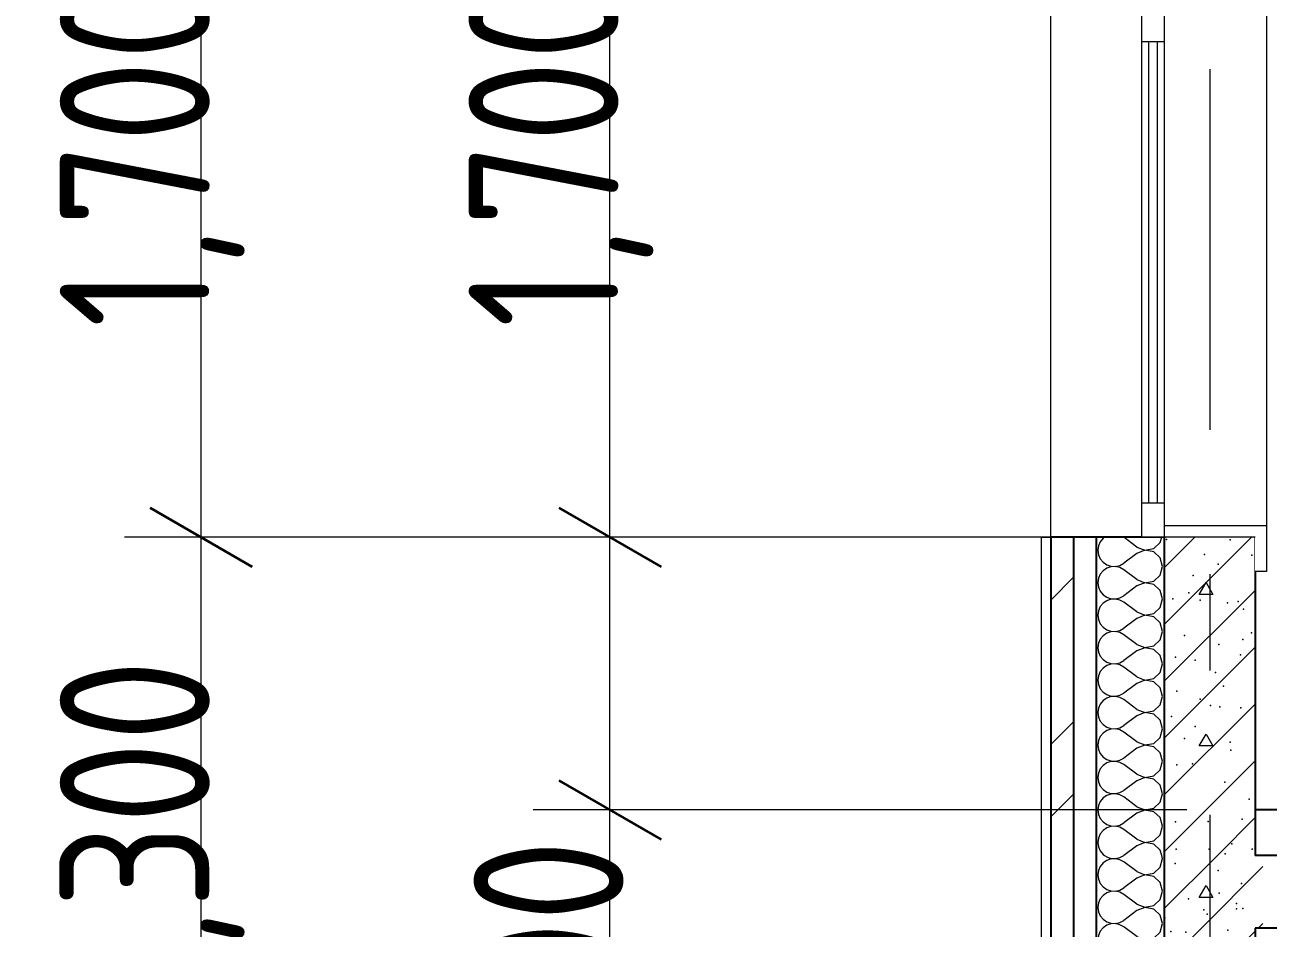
# Model space of a CAD drawing. Header units: millimetres. Extents: x 18162 to 7085488, y 72188 to 247925.
# Drawn here: x 4241504 to 4244242, y 122493 to 124480 of the extents above; entities that cross this region are included whole.
import ezdxf
from ezdxf.enums import TextEntityAlignment as Align

# ---------------------------------------------------------------- set-up
doc = ezdxf.new("R2010")
doc.units = ezdxf.units.MM
doc.header["$MEASUREMENT"] = 0
doc.linetypes.add('Double Dashed', pattern=[1093.611073, 529.166651, -211.666656, 141.111112, -211.666656])
doc.linetypes.add('Wipeout_Contour', pattern=[1000, 0, -1000])
for name, color, linetype in [('Archicad Windows', 7, 'Continuous'), ('Structural - Bearing', 7, 'Continuous'), ('Structural - Grid', 7, 'Continuous')]:
    doc.layers.add(name, color=color, linetype=linetype)
doc.styles.add('GENERATED_STYLE_3', font='', dxfattribs={"width": 0.8})
doc.styles.get('GENERATED_STYLE_3').set_extended_font_data('ISOCPEUR MON')
doc.dimstyles.new('GENERATED_STYLE__12', dxfattribs={"dimtxt": 330.000007, "dimasz": 171, "dimexe": 0.18, "dimexo": 150, "dimgap": 0, "dimtad": 1, "dimdec": 0, "dimzin": 0, "dimdsep": 46, "dimtxsty": 'GENERATED_STYLE_3', "dimblk": 'ARROWHEAD_2', "dimblk1": 'ARROWHEAD_2', "dimblk2": 'ARROWHEAD_2', "dimcen": 0.09, "dimclrd": 13, "dimclre": 13, "dimclrt": 13, "dimadec": 0, "dimazin": 0, "dimtfac": 1, "dimtdec": 4, "dimtmove": 0, "dimatfit": 3, "dimfxl": 1, "dimtolj": 1, "dimtzin": 0, "dimarcsym": 0})
pattern_1 = [(45, (4294986.58, 104752.7), (-238.6485, 238.6485), []), (45, (4294907.03, 104832.26), (-238.6485, 238.6485), [])]

# ---------------------------------------------------------------- blocks, each defined once
blk = doc.blocks.new('*X1301', base_point=(4294986.6, 104752.7))
at = {"layer": 'Structural - Bearing', "color": 7, "linetype": 'Continuous', "lineweight": 9}
for p, q in [((4243878.3, 122636.2), (4243872, 122628.6)), ((4243886.4, 122641.8), (4243878.3, 122636.2)), ((4243881.5, 122652.7), (4243886.4, 122649.3)), ((4243886.4, 122649.3), (4243895.7, 122646.2)), ((4243895.7, 122644.9), (4243886.4, 122641.8)), ((4243895.7, 122646.2), (4243905.6, 122645.7)), ((4243905.6, 122645.4), (4243895.7, 122644.9)), ((4243905.6, 122645.7), (4243915.2, 122647.9)), ((4243915.2, 122643.2), (4243905.6, 122645.4)), ((4243915.2, 122647.9), (4243923.8, 122652.7)), ((4243923.8, 122638.4), (4243915.2, 122643.2)), ((4243952.4, 122617), (4243923.8, 122638.4)), ((4244004.2, 122626.8), (4244009.5, 122645.6)), ((4244009.5, 122645.6), (4244007.5, 122652.7)), ((4243868, 122619.6), (4243866.7, 122609.8)), ((4243866.7, 122609.8), (4243868, 122600.1)), ((4243872, 122628.6), (4243868, 122619.6)), ((4243952.4, 122602.7), (4243923.8, 122581.3)), ((4243952.4, 122617), (4243970.6, 122610)), ((4243970.6, 122609.7), (4243952.4, 122602.7)), ((4243970.6, 122610), (4243989.8, 122613.6)), ((4243989.8, 122606.1), (4243970.6, 122609.7)), ((4243989.8, 122613.6), (4244004.2, 122626.8)), ((4244004.2, 122592.9), (4243989.8, 122606.1)), ((4243868, 122600.1), (4243872, 122591.1)), ((4243872, 122591.1), (4243878.3, 122583.5)), ((4243878.3, 122583.5), (4243886.4, 122577.9)), ((4243886.4, 122577.9), (4243895.7, 122574.8)), ((4243895.7, 122574.8), (4243905.6, 122574.3)), ((4243905.6, 122574.3), (4243915.2, 122576.5)), ((4243915.2, 122576.5), (4243923.8, 122581.3)), ((4244009.5, 122574.1), (4244004.2, 122592.9)), ((4243868, 122548.2), (4243866.7, 122538.4)), ((4243872, 122557.2), (4243868, 122548.2)), ((4243878.3, 122564.8), (4243872, 122557.2)), ((4243886.4, 122570.4), (4243878.3, 122564.8)), ((4243895.7, 122573.5), (4243886.4, 122570.4)), ((4243905.6, 122574), (4243895.7, 122573.5)), ((4243915.2, 122571.8), (4243905.6, 122574)), ((4243923.8, 122567), (4243915.2, 122571.8)), ((4243952.4, 122545.6), (4243923.8, 122567)), ((4243989.8, 122542.2), (4244004.2, 122555.4)), ((4244004.2, 122555.4), (4244009.5, 122574.1)), ((4243866.7, 122538.4), (4243868, 122528.7)), ((4243868, 122528.7), (4243872, 122519.6)), ((4243952.4, 122531.3), (4243923.8, 122509.8)), ((4243952.4, 122545.6), (4243970.6, 122538.6)), ((4243970.6, 122538.3), (4243952.4, 122531.3)), ((4243970.6, 122538.6), (4243989.8, 122542.2)), ((4243989.8, 122534.6), (4243970.6, 122538.3)), ((4244004.2, 122521.5), (4243989.8, 122534.6)), ((4244009.5, 122502.7), (4244004.2, 122521.5)), ((4243872, 122519.6), (4243878.3, 122512.1)), ((4243878.3, 122493.4), (4243872, 122485.8)), ((4243878.3, 122512.1), (4243886.4, 122506.5)), ((4243886.4, 122498.9), (4243878.3, 122493.4)), ((4243886.4, 122506.5), (4243895.7, 122503.3)), ((4243895.7, 122502.1), (4243886.4, 122498.9)), ((4243895.7, 122503.3), (4243905.6, 122502.8)), ((4243905.6, 122502.6), (4243895.7, 122502.1)), ((4243905.6, 122502.8), (4243915.2, 122505.1)), ((4243915.2, 122500.3), (4243905.6, 122502.6)), ((4243915.2, 122505.1), (4243923.8, 122509.8)), ((4243923.8, 122495.6), (4243915.2, 122500.3)), ((4243952.4, 122474.1), (4243923.8, 122495.6)), ((4244004.2, 122483.9), (4244009.5, 122502.7)), ((4243868, 122476.8), (4243866.7, 122467)), ((4243866.7, 122467), (4243868, 122457.2)), ((4243872, 122485.8), (4243868, 122476.8)), ((4243952.4, 122474.1), (4243970.6, 122467.1)), ((4243970.6, 122466.8), (4243952.4, 122459.8)), ((4243970.6, 122467.1), (4243989.8, 122470.8)), ((4243989.8, 122463.2), (4243970.6, 122466.8)), ((4243989.8, 122470.8), (4244004.2, 122483.9)), ((4243868, 122457.2), (4243872, 122448.2)), ((4243872, 122448.2), (4243878.3, 122440.6)), ((4243878.3, 122440.6), (4243886.4, 122435)), ((4243915.2, 122433.7), (4243923.8, 122438.4)), ((4243952.4, 122459.8), (4243923.8, 122438.4)), ((4244004.2, 122450.1), (4243989.8, 122463.2)), ((4244009.5, 122431.3), (4244004.2, 122450.1)), ((4243872, 122414.3), (4243868, 122405.3)), ((4243878.3, 122421.9), (4243872, 122414.3)), ((4243886.4, 122427.5), (4243878.3, 122421.9)), ((4243886.4, 122435), (4243895.7, 122431.9)), ((4243895.7, 122430.7), (4243886.4, 122427.5)), ((4243895.7, 122431.9), (4243905.6, 122431.4)), ((4243905.6, 122431.1), (4243895.7, 122430.7)), ((4243905.6, 122431.4), (4243915.2, 122433.7)), ((4243915.2, 122428.9), (4243905.6, 122431.1)), ((4243923.8, 122424.1), (4243915.2, 122428.9)), ((4243952.4, 122402.7), (4243923.8, 122424.1)), ((4243989.8, 122399.3), (4244004.2, 122412.5)), ((4244004.2, 122412.5), (4244009.5, 122431.3)), ((4243868, 122405.3), (4243866.7, 122395.6)), ((4243866.7, 122395.6), (4243868, 122385.8)), ((4243868, 122385.8), (4243872, 122376.8)), ((4243952.4, 122388.4), (4243923.8, 122367)), ((4243952.4, 122402.7), (4243970.6, 122395.7)), ((4243970.6, 122395.4), (4243952.4, 122388.4)), ((4243970.6, 122395.7), (4243989.8, 122399.3)), ((4243989.8, 122391.8), (4243970.6, 122395.4)), ((4244004.2, 122378.6), (4243989.8, 122391.8)), ((4243872, 122376.8), (4243878.3, 122369.2)), ((4243878.3, 122369.2), (4243886.4, 122363.6)), ((4243886.4, 122356.1), (4243878.3, 122350.5)), ((4243886.4, 122363.6), (4243895.7, 122360.5)), ((4243895.7, 122359.2), (4243886.4, 122356.1)), ((4243895.7, 122360.5), (4243905.6, 122360)), ((4243905.6, 122359.7), (4243895.7, 122359.2)), ((4243905.6, 122360), (4243915.2, 122362.2)), ((4243915.2, 122357.5), (4243905.6, 122359.7)), ((4243915.2, 122362.2), (4243923.8, 122367)), ((4243923.8, 122352.7), (4243915.2, 122357.5)), ((4244009.5, 122359.8), (4244004.2, 122378.6)), ((4244004.2, 122341.1), (4244009.5, 122359.8)), ((4243868, 122333.9), (4243866.7, 122324.1)), ((4243872, 122342.9), (4243868, 122333.9)), ((4243878.3, 122350.5), (4243872, 122342.9)), ((4243952.4, 122331.3), (4243923.8, 122352.7)), ((4243952.4, 122331.3), (4243970.6, 122324.3)), ((4243989.8, 122327.9), (4244004.2, 122341.1)), ((4243866.7, 122324.1), (4243868, 122314.4)), ((4243868, 122314.4), (4243872, 122305.4)), ((4243872, 122305.4), (4243878.3, 122297.8)), ((4243952.4, 122317), (4243923.8, 122295.6)), ((4243970.6, 122324), (4243952.4, 122317)), ((4243970.6, 122324.3), (4243989.8, 122327.9)), ((4243989.8, 122320.4), (4243970.6, 122324)), ((4244004.2, 122307.2), (4243989.8, 122320.4)), ((4244009.5, 122288.4), (4244004.2, 122307.2)), ((4243878.3, 122279.1), (4243872, 122271.5)), ((4243878.3, 122297.8), (4243886.4, 122292.2)), ((4243886.4, 122284.6), (4243878.3, 122279.1)), ((4243886.4, 122292.2), (4243895.7, 122289)), ((4243895.7, 122287.8), (4243886.4, 122284.6)), ((4243895.7, 122289), (4243905.6, 122288.6)), ((4243905.6, 122288.3), (4243895.7, 122287.8)), ((4243905.6, 122288.6), (4243915.2, 122290.8)), ((4243915.2, 122286), (4243905.6, 122288.3)), ((4243915.2, 122290.8), (4243923.8, 122295.6)), ((4243923.8, 122281.3), (4243915.2, 122286)), ((4243952.4, 122259.8), (4243923.8, 122281.3)), ((4244004.2, 122269.6), (4244009.5, 122288.4)), ((4243868, 122262.5), (4243866.7, 122252.7)), ((4243866.7, 122252.7), (4243868, 122242.9)), ((4243872, 122271.5), (4243868, 122262.5)), ((4243952.4, 122259.8), (4243970.6, 122252.8)), ((4243970.6, 122252.6), (4243952.4, 122245.6)), ((4243970.6, 122252.8), (4243989.8, 122256.5)), ((4243989.8, 122248.9), (4243970.6, 122252.6)), ((4243989.8, 122256.5), (4244004.2, 122269.6)), ((4244004.2, 122235.8), (4243989.8, 122248.9)), ((4243868, 122242.9), (4243872, 122233.9)), ((4243872, 122233.9), (4243878.3, 122226.3)), ((4243878.3, 122226.3), (4243886.4, 122220.8)), ((4243886.4, 122220.8), (4243895.7, 122217.6)), ((4243905.6, 122217.1), (4243915.2, 122219.4)), ((4243915.2, 122219.4), (4243923.8, 122224.1)), ((4243952.4, 122245.6), (4243923.8, 122224.1)), ((4244009.5, 122217), (4244004.2, 122235.8)), ((4243872, 122200.1), (4243868, 122191)), ((4243878.3, 122207.6), (4243872, 122200.1)), ((4243886.4, 122213.2), (4243878.3, 122207.6)), ((4243895.7, 122216.4), (4243886.4, 122213.2)), ((4243895.7, 122217.6), (4243905.6, 122217.1)), ((4243905.6, 122216.8), (4243895.7, 122216.4)), ((4243915.2, 122214.6), (4243905.6, 122216.8)), ((4243923.8, 122209.8), (4243915.2, 122214.6)), ((4243952.4, 122188.4), (4243923.8, 122209.8)), ((4243989.8, 122185), (4244004.2, 122198.2)), ((4244004.2, 122198.2), (4244009.5, 122217)), ((4243868, 122191), (4243866.7, 122181.3)), ((4243866.7, 122181.3), (4243868, 122171.5)), ((4243868, 122171.5), (4243872, 122162.5)), ((4243952.4, 122174.1), (4243923.8, 122152.7)), ((4243952.4, 122188.4), (4243970.6, 122181.4)), ((4243970.6, 122181.1), (4243952.4, 122174.1)), ((4243970.6, 122181.4), (4243989.8, 122185)), ((4243989.8, 122177.5), (4243970.6, 122181.1)), ((4244004.2, 122164.3), (4243989.8, 122177.5)), ((4244009.5, 122145.6), (4244004.2, 122164.3)), ((4243872, 122162.5), (4243878.3, 122154.9)), ((4243878.3, 122154.9), (4243886.4, 122149.3)), ((4243886.4, 122141.8), (4243878.3, 122136.2)), ((4243886.4, 122149.3), (4243895.7, 122146.2)), ((4243895.7, 122144.9), (4243886.4, 122141.8)), ((4243895.7, 122146.2), (4243905.6, 122145.7)), ((4243905.6, 122145.4), (4243895.7, 122144.9)), ((4243905.6, 122145.7), (4243915.2, 122147.9)), ((4243915.2, 122143.2), (4243905.6, 122145.4)), ((4243915.2, 122147.9), (4243923.8, 122152.7)), ((4243923.8, 122138.4), (4243915.2, 122143.2)), ((4243952.4, 122117), (4243923.8, 122138.4)), ((4244004.2, 122126.8), (4244009.5, 122145.6)), ((4243868, 122119.6), (4243866.7, 122109.8)), ((4243866.7, 122109.8), (4243868, 122100.1)), ((4243872, 122128.6), (4243868, 122119.6)), ((4243878.3, 122136.2), (4243872, 122128.6)), ((4243952.4, 122117), (4243970.6, 122110)), ((4243970.6, 122109.7), (4243952.4, 122102.7)), ((4243970.6, 122110), (4243989.8, 122113.6)), ((4243989.8, 122106.1), (4243970.6, 122109.7)), ((4243989.8, 122113.6), (4244004.2, 122126.8)), ((4243868, 122100.1), (4243872, 122091.1)), ((4243872, 122091.1), (4243878.3, 122083.5)), ((4243878.3, 122083.5), (4243886.4, 122077.9)), ((4243952.4, 122102.7), (4243923.8, 122081.3)), ((4244004.2, 122092.9), (4243989.8, 122106.1)), ((4244009.5, 122074.1), (4244004.2, 122092.9)), ((4243872, 122057.2), (4243870, 122052.7)), ((4243878.3, 122064.8), (4243872, 122057.2)), ((4243886.4, 122070.4), (4243878.3, 122064.8)), ((4243886.4, 122077.9), (4243895.7, 122074.8)), ((4243895.7, 122073.5), (4243886.4, 122070.4)), ((4243895.7, 122074.8), (4243905.6, 122074.3)), ((4243905.6, 122074), (4243895.7, 122073.5)), ((4243905.6, 122074.3), (4243915.2, 122076.5)), ((4243915.2, 122071.8), (4243905.6, 122074)), ((4243915.2, 122076.5), (4243923.8, 122081.3)), ((4243923.8, 122067), (4243915.2, 122071.8)), ((4243942.9, 122052.7), (4243923.8, 122067)), ((4244001.3, 122052.7), (4244004.2, 122055.4)), ((4244004.2, 122055.4), (4244009.5, 122074.1))]:
    blk.add_line(p, q, dxfattribs=at)
blk = doc.blocks.new('*X1303', base_point=(4294986.6, 104752.7))
at = {"layer": 'Structural - Bearing', "color": 7, "linetype": 'Continuous', "lineweight": 9}
for p, q in [((4244013.1, 122410.8), (4244095, 122492.7)), ((4244013.1, 122285.8), (4244213.1, 122485.8)), ((4244013.1, 122160.8), (4244213.1, 122360.8)), ((4244090.2, 122227), (4244105.3, 122253)), ((4244105.3, 122253), (4244120.2, 122227)), ((4244030, 122052.7), (4244213.1, 122235.8)), ((4244120.2, 122227), (4244090.2, 122227)), ((4244155, 122052.7), (4244213.1, 122110.8))]:
    blk.add_line(p, q, dxfattribs=at)
for p in [(4244027.6, 122485.2), (4244060.2, 122483.6), (4244060.2, 122483.6), (4244153.3, 122488.2), (4244131, 122462.1), (4244167.4, 122459.6), (4244192.4, 122434.8), (4244022, 122389.1), (4244050.3, 122392.9), (4244121.1, 122403.5), (4244085.8, 122361.8), (4244170.9, 122366.8), (4244017.7, 122347.5), (4244158.3, 122347.3), (4244101.7, 122314.6), (4244206.2, 122313.3), (4244132, 122293.2), (4244076.4, 122268.5), (4244067.1, 122230.4), (4244031.6, 122217.5), (4244092.3, 122214.4), (4244152.1, 122208.2), (4244175.6, 122211.2), (4244187.7, 122194.3), (4244204.8, 122142.8), (4244057.7, 122136.4), (4244133.5, 122116.6), (4244186.1, 122127.8), (4244037.8, 122089.2), (4244080.8, 122082.2), (4244181.2, 122093.8), (4244126.2, 122055.5), (4244126.2, 122055.5)]:
    blk.add_point(p, dxfattribs=at)
blk = doc.blocks.new('*X1314', base_point=(4294986.6, 104752.7))
at = {"layer": 'Structural - Bearing', "color": 7, "linetype": 'Continuous', "lineweight": 9}
for p, q in [((4243872, 123342.9), (4243868, 123333.9)), ((4243878.3, 123350.5), (4243872, 123342.9)), ((4243881.5, 123352.7), (4243878.3, 123350.5)), ((4243952.4, 123331.3), (4243923.8, 123352.7)), ((4243989.8, 123327.9), (4244004.2, 123341.1)), ((4244004.2, 123341.1), (4244007.5, 123352.7)), ((4243868, 123333.9), (4243866.7, 123324.1)), ((4243866.7, 123324.1), (4243868, 123314.4)), ((4243868, 123314.4), (4243872, 123305.4)), ((4243952.4, 123317), (4243923.8, 123295.6)), ((4243952.4, 123331.3), (4243970.6, 123324.3)), ((4243970.6, 123324), (4243952.4, 123317)), ((4243970.6, 123324.3), (4243989.8, 123327.9)), ((4243989.8, 123320.4), (4243970.6, 123324)), ((4244004.2, 123307.2), (4243989.8, 123320.4)), ((4243872, 123305.4), (4243878.3, 123297.8)), ((4243878.3, 123297.8), (4243886.4, 123292.2)), ((4243886.4, 123292.2), (4243895.7, 123289)), ((4243895.7, 123287.8), (4243886.4, 123284.6)), ((4243895.7, 123289), (4243905.6, 123288.6)), ((4243905.6, 123288.3), (4243895.7, 123287.8)), ((4243905.6, 123288.6), (4243915.2, 123290.8)), ((4243915.2, 123286), (4243905.6, 123288.3)), ((4243915.2, 123290.8), (4243923.8, 123295.6)), ((4244009.5, 123288.4), (4244004.2, 123307.2)), ((4244004.2, 123269.6), (4244009.5, 123288.4)), ((4243868, 123262.5), (4243866.7, 123252.7)), ((4243872, 123271.5), (4243868, 123262.5)), ((4243878.3, 123279.1), (4243872, 123271.5)), ((4243886.4, 123284.6), (4243878.3, 123279.1)), ((4243923.8, 123281.3), (4243915.2, 123286)), ((4243952.4, 123259.8), (4243923.8, 123281.3)), ((4243952.4, 123259.8), (4243970.6, 123252.8)), ((4243989.8, 123256.5), (4244004.2, 123269.6)), ((4243866.7, 123252.7), (4243868, 123242.9)), ((4243868, 123242.9), (4243872, 123233.9)), ((4243872, 123233.9), (4243878.3, 123226.3)), ((4243952.4, 123245.6), (4243923.8, 123224.1)), ((4243970.6, 123252.6), (4243952.4, 123245.6)), ((4243970.6, 123252.8), (4243989.8, 123256.5)), ((4243989.8, 123248.9), (4243970.6, 123252.6)), ((4244004.2, 123235.8), (4243989.8, 123248.9)), ((4244009.5, 123217), (4244004.2, 123235.8)), ((4243878.3, 123207.6), (4243872, 123200.1)), ((4243878.3, 123226.3), (4243886.4, 123220.8)), ((4243886.4, 123213.2), (4243878.3, 123207.6)), ((4243886.4, 123220.8), (4243895.7, 123217.6)), ((4243895.7, 123216.4), (4243886.4, 123213.2)), ((4243895.7, 123217.6), (4243905.6, 123217.1)), ((4243905.6, 123216.8), (4243895.7, 123216.4)), ((4243905.6, 123217.1), (4243915.2, 123219.4)), ((4243915.2, 123214.6), (4243905.6, 123216.8)), ((4243915.2, 123219.4), (4243923.8, 123224.1)), ((4243923.8, 123209.8), (4243915.2, 123214.6)), ((4243952.4, 123188.4), (4243923.8, 123209.8)), ((4244004.2, 123198.2), (4244009.5, 123217)), ((4243868, 123191), (4243866.7, 123181.3)), ((4243866.7, 123181.3), (4243868, 123171.5)), ((4243872, 123200.1), (4243868, 123191)), ((4243952.4, 123188.4), (4243970.6, 123181.4)), ((4243970.6, 123181.1), (4243952.4, 123174.1)), ((4243970.6, 123181.4), (4243989.8, 123185)), ((4243989.8, 123177.5), (4243970.6, 123181.1)), ((4243989.8, 123185), (4244004.2, 123198.2)), ((4244004.2, 123164.3), (4243989.8, 123177.5)), ((4243868, 123171.5), (4243872, 123162.5)), ((4243872, 123162.5), (4243878.3, 123154.9)), ((4243878.3, 123154.9), (4243886.4, 123149.3)), ((4243915.2, 123147.9), (4243923.8, 123152.7)), ((4243952.4, 123174.1), (4243923.8, 123152.7)), ((4244009.5, 123145.6), (4244004.2, 123164.3)), ((4243872, 123128.6), (4243868, 123119.6)), ((4243878.3, 123136.2), (4243872, 123128.6)), ((4243886.4, 123141.8), (4243878.3, 123136.2)), ((4243886.4, 123149.3), (4243895.7, 123146.2)), ((4243895.7, 123144.9), (4243886.4, 123141.8)), ((4243895.7, 123146.2), (4243905.6, 123145.7)), ((4243905.6, 123145.4), (4243895.7, 123144.9)), ((4243905.6, 123145.7), (4243915.2, 123147.9)), ((4243915.2, 123143.2), (4243905.6, 123145.4)), ((4243923.8, 123138.4), (4243915.2, 123143.2)), ((4243952.4, 123117), (4243923.8, 123138.4)), ((4243989.8, 123113.6), (4244004.2, 123126.8)), ((4244004.2, 123126.8), (4244009.5, 123145.6)), ((4243868, 123119.6), (4243866.7, 123109.8)), ((4243866.7, 123109.8), (4243868, 123100.1)), ((4243868, 123100.1), (4243872, 123091.1)), ((4243952.4, 123102.7), (4243923.8, 123081.3)), ((4243952.4, 123117), (4243970.6, 123110)), ((4243970.6, 123109.7), (4243952.4, 123102.7)), ((4243970.6, 123110), (4243989.8, 123113.6)), ((4243989.8, 123106.1), (4243970.6, 123109.7)), ((4244004.2, 123092.9), (4243989.8, 123106.1)), ((4243872, 123091.1), (4243878.3, 123083.5)), ((4243878.3, 123083.5), (4243886.4, 123077.9)), ((4243886.4, 123070.4), (4243878.3, 123064.8)), ((4243886.4, 123077.9), (4243895.7, 123074.8)), ((4243895.7, 123073.5), (4243886.4, 123070.4)), ((4243895.7, 123074.8), (4243905.6, 123074.3)), ((4243905.6, 123074), (4243895.7, 123073.5)), ((4243905.6, 123074.3), (4243915.2, 123076.5)), ((4243915.2, 123071.8), (4243905.6, 123074)), ((4243915.2, 123076.5), (4243923.8, 123081.3)), ((4243923.8, 123067), (4243915.2, 123071.8)), ((4244009.5, 123074.1), (4244004.2, 123092.9)), ((4244004.2, 123055.4), (4244009.5, 123074.1)), ((4243868, 123048.2), (4243866.7, 123038.4)), ((4243872, 123057.2), (4243868, 123048.2)), ((4243878.3, 123064.8), (4243872, 123057.2)), ((4243952.4, 123045.6), (4243923.8, 123067)), ((4243952.4, 123045.6), (4243970.6, 123038.6)), ((4243970.6, 123038.6), (4243989.8, 123042.2)), ((4243989.8, 123042.2), (4244004.2, 123055.4)), ((4243866.7, 123038.4), (4243868, 123028.7)), ((4243868, 123028.7), (4243872, 123019.6)), ((4243872, 123019.6), (4243878.3, 123012.1)), ((4243952.4, 123031.3), (4243923.8, 123009.8)), ((4243970.6, 123038.3), (4243952.4, 123031.3)), ((4243989.8, 123034.6), (4243970.6, 123038.3)), ((4244004.2, 123021.5), (4243989.8, 123034.6)), ((4244009.5, 123002.7), (4244004.2, 123021.5)), ((4243872, 122985.8), (4243868, 122976.8)), ((4243878.3, 122993.4), (4243872, 122985.8)), ((4243878.3, 123012.1), (4243886.4, 123006.5)), ((4243886.4, 122998.9), (4243878.3, 122993.4)), ((4243886.4, 123006.5), (4243895.7, 123003.3)), ((4243895.7, 123002.1), (4243886.4, 122998.9)), ((4243895.7, 123003.3), (4243905.6, 123002.8)), ((4243905.6, 123002.6), (4243895.7, 123002.1)), ((4243905.6, 123002.8), (4243915.2, 123005.1)), ((4243915.2, 123000.3), (4243905.6, 123002.6)), ((4243915.2, 123005.1), (4243923.8, 123009.8)), ((4243923.8, 122995.6), (4243915.2, 123000.3)), ((4243952.4, 122974.1), (4243923.8, 122995.6)), ((4244004.2, 122983.9), (4244009.5, 123002.7)), ((4243868, 122976.8), (4243866.7, 122967)), ((4243866.7, 122967), (4243868, 122957.2)), ((4243952.4, 122959.8), (4243923.8, 122938.4)), ((4243952.4, 122974.1), (4243970.6, 122967.1)), ((4243970.6, 122966.8), (4243952.4, 122959.8)), ((4243970.6, 122967.1), (4243989.8, 122970.8)), ((4243989.8, 122963.2), (4243970.6, 122966.8)), ((4243989.8, 122970.8), (4244004.2, 122983.9)), ((4244004.2, 122950.1), (4243989.8, 122963.2)), ((4243868, 122957.2), (4243872, 122948.2)), ((4243872, 122948.2), (4243878.3, 122940.6)), ((4243878.3, 122940.6), (4243886.4, 122935)), ((4243886.4, 122935), (4243895.7, 122931.9)), ((4243895.7, 122930.7), (4243886.4, 122927.5)), ((4243895.7, 122931.9), (4243905.6, 122931.4)), ((4243905.6, 122931.1), (4243895.7, 122930.7)), ((4243905.6, 122931.4), (4243915.2, 122933.7)), ((4243915.2, 122928.9), (4243905.6, 122931.1)), ((4243915.2, 122933.7), (4243923.8, 122938.4)), ((4244009.5, 122931.3), (4244004.2, 122950.1)), ((4244004.2, 122912.5), (4244009.5, 122931.3)), ((4243868, 122905.3), (4243866.7, 122895.6)), ((4243872, 122914.3), (4243868, 122905.3)), ((4243878.3, 122921.9), (4243872, 122914.3)), ((4243886.4, 122927.5), (4243878.3, 122921.9)), ((4243923.8, 122924.1), (4243915.2, 122928.9)), ((4243952.4, 122902.7), (4243923.8, 122924.1)), ((4243989.8, 122899.3), (4244004.2, 122912.5)), ((4243866.7, 122895.6), (4243868, 122885.8)), ((4243868, 122885.8), (4243872, 122876.8)), ((4243872, 122876.8), (4243878.3, 122869.2)), ((4243952.4, 122888.4), (4243923.8, 122867)), ((4243952.4, 122902.7), (4243970.6, 122895.7)), ((4243970.6, 122895.4), (4243952.4, 122888.4)), ((4243970.6, 122895.7), (4243989.8, 122899.3)), ((4243989.8, 122891.8), (4243970.6, 122895.4)), ((4244004.2, 122878.6), (4243989.8, 122891.8)), ((4244009.5, 122859.8), (4244004.2, 122878.6)), ((4243878.3, 122850.5), (4243872, 122842.9)), ((4243878.3, 122869.2), (4243886.4, 122863.6)), ((4243886.4, 122856.1), (4243878.3, 122850.5)), ((4243886.4, 122863.6), (4243895.7, 122860.5)), ((4243895.7, 122859.2), (4243886.4, 122856.1)), ((4243895.7, 122860.5), (4243905.6, 122860)), ((4243905.6, 122859.7), (4243895.7, 122859.2)), ((4243905.6, 122860), (4243915.2, 122862.2)), ((4243915.2, 122857.5), (4243905.6, 122859.7)), ((4243915.2, 122862.2), (4243923.8, 122867)), ((4243923.8, 122852.7), (4243915.2, 122857.5)), ((4243952.4, 122831.3), (4243923.8, 122852.7)), ((4244004.2, 122841.1), (4244009.5, 122859.8)), ((4243868, 122833.9), (4243866.7, 122824.1)), ((4243866.7, 122824.1), (4243868, 122814.4)), ((4243872, 122842.9), (4243868, 122833.9)), ((4243952.4, 122831.3), (4243970.6, 122824.3)), ((4243970.6, 122824), (4243952.4, 122817)), ((4243970.6, 122824.3), (4243989.8, 122827.9)), ((4243989.8, 122820.4), (4243970.6, 122824)), ((4243989.8, 122827.9), (4244004.2, 122841.1)), ((4243868, 122814.4), (4243872, 122805.4)), ((4243872, 122805.4), (4243878.3, 122797.8)), ((4243878.3, 122797.8), (4243886.4, 122792.2)), ((4243915.2, 122790.8), (4243923.8, 122795.6)), ((4243952.4, 122817), (4243923.8, 122795.6)), ((4244004.2, 122807.2), (4243989.8, 122820.4)), ((4244009.5, 122788.4), (4244004.2, 122807.2)), ((4243872, 122771.5), (4243868, 122762.5)), ((4243878.3, 122779.1), (4243872, 122771.5)), ((4243886.4, 122784.6), (4243878.3, 122779.1)), ((4243886.4, 122792.2), (4243895.7, 122789)), ((4243895.7, 122787.8), (4243886.4, 122784.6)), ((4243895.7, 122789), (4243905.6, 122788.6)), ((4243905.6, 122788.3), (4243895.7, 122787.8)), ((4243905.6, 122788.6), (4243915.2, 122790.8)), ((4243915.2, 122786), (4243905.6, 122788.3)), ((4243923.8, 122781.3), (4243915.2, 122786)), ((4243952.4, 122759.8), (4243923.8, 122781.3)), ((4243989.8, 122756.5), (4244004.2, 122769.6)), ((4244004.2, 122769.6), (4244009.5, 122788.4)), ((4243868, 122762.5), (4243866.7, 122752.7)), ((4243866.7, 122752.7), (4243868, 122742.9)), ((4243868, 122742.9), (4243872, 122733.9)), ((4243952.4, 122745.6), (4243923.8, 122724.1)), ((4243952.4, 122759.8), (4243970.6, 122752.8)), ((4243970.6, 122752.6), (4243952.4, 122745.6)), ((4243970.6, 122752.8), (4243989.8, 122756.5)), ((4243989.8, 122748.9), (4243970.6, 122752.6)), ((4244004.2, 122735.8), (4243989.8, 122748.9)), ((4243872, 122733.9), (4243878.3, 122726.3)), ((4243878.3, 122726.3), (4243886.4, 122720.8)), ((4243886.4, 122713.2), (4243878.3, 122707.6)), ((4243886.4, 122720.8), (4243895.7, 122717.6)), ((4243895.7, 122716.4), (4243886.4, 122713.2)), ((4243895.7, 122717.6), (4243905.6, 122717.1)), ((4243905.6, 122716.8), (4243895.7, 122716.4)), ((4243905.6, 122717.1), (4243915.2, 122719.4)), ((4243915.2, 122714.6), (4243905.6, 122716.8)), ((4243915.2, 122719.4), (4243923.8, 122724.1)), ((4243923.8, 122709.8), (4243915.2, 122714.6)), ((4244009.5, 122717), (4244004.2, 122735.8)), ((4244004.2, 122698.2), (4244009.5, 122717)), ((4243868, 122691), (4243866.7, 122681.3)), ((4243872, 122700.1), (4243868, 122691)), ((4243878.3, 122707.6), (4243872, 122700.1)), ((4243952.4, 122688.4), (4243923.8, 122709.8)), ((4243952.4, 122688.4), (4243970.6, 122681.4)), ((4243970.6, 122681.4), (4243989.8, 122685)), ((4243989.8, 122685), (4244004.2, 122698.2)), ((4243866.7, 122681.3), (4243868, 122671.5)), ((4243868, 122671.5), (4243872, 122662.5)), ((4243872, 122662.5), (4243878.3, 122654.9)), ((4243952.4, 122674.1), (4243923.8, 122652.7)), ((4243970.6, 122681.1), (4243952.4, 122674.1)), ((4243989.8, 122677.5), (4243970.6, 122681.1)), ((4244004.2, 122664.3), (4243989.8, 122677.5)), ((4244007.5, 122652.7), (4244004.2, 122664.3)), ((4243878.3, 122654.9), (4243881.5, 122652.7))]:
    blk.add_line(p, q, dxfattribs=at)
blk = doc.blocks.new('*X1315', base_point=(4294986.6, 104752.7))
at = {"layer": 'Structural - Bearing', "color": 7, "linetype": 'Continuous', "lineweight": 9}
for p, q in [((4244013.1, 123285.8), (4244080, 123352.7)), ((4244013.1, 123160.8), (4244205, 123352.7)), ((4244013.1, 123035.8), (4244213.1, 123235.8)), ((4244090.2, 123227), (4244105.3, 123253)), ((4244105.3, 123253), (4244120.2, 123227)), ((4244120.2, 123227), (4244090.2, 123227)), ((4244013.1, 122910.8), (4244213.1, 123110.8)), ((4244013.1, 122785.8), (4244213.1, 122985.8)), ((4244090.2, 122893.7), (4244105.3, 122919.7)), ((4244105.3, 122919.7), (4244120.2, 122893.6)), ((4244120.2, 122893.6), (4244090.2, 122893.7)), ((4244105.3, 122753), (4244213.1, 122860.8)), ((4244013.1, 122660.8), (4244105.3, 122753)), ((4244130, 122652.7), (4244213.1, 122735.8))]:
    blk.add_line(p, q, dxfattribs=at)
for p in [(4244017.7, 123347.5), (4244158.3, 123347.3), (4244101.7, 123314.6), (4244132, 123293.2), (4244206.2, 123313.3), (4244076.4, 123268.5), (4244031.6, 123217.5), (4244067.1, 123230.5), (4244092.3, 123214.4), (4244152.1, 123208.2), (4244175.6, 123211.2), (4244187.7, 123194.3), (4244057.7, 123136.4), (4244186.1, 123127.9), (4244204.8, 123142.8), (4244133.5, 123116.6), (4244037.8, 123089.2), (4244080.8, 123082.2), (4244181.2, 123093.8), (4244126.2, 123055.5), (4244126.2, 123055.5), (4244040.5, 123014.1), (4244143.5, 123025.4), (4244091.9, 122996.5), (4244028.7, 122958.3), (4244115, 122982.6), (4244135.1, 122979.5), (4244182, 122977.3), (4244081.1, 122936.2), (4244057.9, 122910), (4244158.3, 122902.2), (4244159.5, 122884.4), (4244041, 122852.3), (4244074.9, 122854.3), (4244146.7, 122813.9), (4244200.1, 122776.5), (4244037.5, 122726.4), (4244109.7, 122727.6), (4244184.6, 122732.1), (4244039.6, 122666.2), (4244111.7, 122666.2), (4244161.9, 122678.5), (4244206.7, 122666.2), (4244147.5, 122656.3)]:
    blk.add_point(p, dxfattribs=at)
blk = doc.blocks.new('*X1321', base_point=(4294986.6, 104752.7))
at = {"layer": 'Structural - Bearing', "color": 7, "linetype": 'Continuous', "lineweight": 9}
for p, q in [((4244013.1, 122535.8), (4244130, 122652.7)), ((4244095, 122492.7), (4244230.3, 122628)), ((4244090.2, 122560.3), (4244105.3, 122586.3)), ((4244105.3, 122586.3), (4244120.2, 122560.3)), ((4244120.2, 122560.3), (4244090.2, 122560.3)), ((4244220, 122492.7), (4244230.3, 122503))]:
    blk.add_line(p, q, dxfattribs=at)
for p in [(4244037, 122634.7), (4244132, 122619.3), (4244182.9, 122591.2), (4244066.6, 122557.3), (4244134, 122569.3), (4244100.5, 122532.6), (4244107.3, 122523.4), (4244172.2, 122546.6), (4244172.4, 122534.8), (4244186.1, 122535.8), (4244014.6, 122515.7)]:
    blk.add_point(p, dxfattribs=at)
blk = doc.blocks.new('Standard grid marker[362]_3', base_point=(4244113.1, 164752.7))
at = {"layer": 'Structural - Grid', "color": 13, "linetype": 'Double Dashed', "lineweight": 13, "ltscale": 1.5}
blk.add_line((4244113.1, 163752.7), (4244113.1, 97752.7), dxfattribs=at)
at = {"layer": 'Structural - Grid', "color": 13, "lineweight": 13, "style": 'GENERATED_STYLE_3'}
blk.add_attdef('AC_MarkerText_1', text='', height=375, rotation=360, dxfattribs=at).set_placement((4244113.1, 96490.2), align=Align.TOP_CENTER)
blk = doc.blocks.new('*D1596', base_point=(4294986.6, 104752.7))
at = {"color": 12, "linetype": 'Continuous', "lineweight": 35}
for p, q in [((4241780.2, 123417.7), (4242005.2, 123287.8)), ((4241780.2, 122117.7), (4242005.2, 121987.8))]:
    blk.add_line(p, q, dxfattribs=at)
at = {"color": 13, "linetype": 'Continuous', "lineweight": 13}
for p, q in [((4244063.1, 123352.7), (4241723.9, 123352.7)), ((4241892.7, 122052.7), (4241892.7, 123352.7)), ((4244063.1, 122052.7), (4241723.9, 122052.7))]:
    blk.add_line(p, q, dxfattribs=at)
at = {"color": 13, "lineweight": 13, "insert": (4241988.3, 122314.1), "char_height": 330, "attachment_point": 7, "rotation": 90, "style": 'GENERATED_STYLE_3'}
blk.add_mtext('\\A1;{\\pql;\\fISOCPEUR MON|b0|i0|c0|p0;\\W0.800000;1,300}', dxfattribs=at)
blk = doc.blocks.new('ARROWHEAD_2')
at = {"color": 0, "linetype": 'Continuous', "lineweight": 0}
for p, q in [((-0.378, -0.655), (0.378, 0.655)), ((0, 0), (-1, 0))]:
    blk.add_line(p, q, dxfattribs=at)
blk = doc.blocks.new('*D1597', base_point=(4294986.6, 104752.7))
at = {"color": 12, "linetype": 'Continuous', "lineweight": 35}
for p, q in [((4241780.2, 125117.7), (4242005.2, 124987.8)), ((4241780.2, 123417.7), (4242005.2, 123287.8))]:
    blk.add_line(p, q, dxfattribs=at)
at = {"color": 13, "linetype": 'Continuous', "lineweight": 13}
for p, q in [((4244063.1, 125052.7), (4241723.9, 125052.7)), ((4241892.7, 123352.7), (4241892.7, 125052.7)), ((4244063.1, 123352.7), (4241723.9, 123352.7))]:
    blk.add_line(p, q, dxfattribs=at)
at = {"color": 13, "lineweight": 13, "insert": (4241988.3, 123814.1), "char_height": 330, "attachment_point": 7, "rotation": 90, "style": 'GENERATED_STYLE_3'}
blk.add_mtext('\\A1;{\\pql;\\fISOCPEUR MON|b0|i0|c0|p0;\\W0.800000;1,700}', dxfattribs=at)
blk = doc.blocks.new('*D1625', base_point=(4294986.6, 104752.7))
at = {"color": 12, "linetype": 'Continuous', "lineweight": 35}
for p, q in [((4242680.2, 122817.7), (4242905.2, 122687.8)), ((4242680.2, 122117.7), (4242905.2, 121987.8))]:
    blk.add_line(p, q, dxfattribs=at)
at = {"color": 13, "linetype": 'Continuous', "lineweight": 13}
for p, q in [((4244063.1, 122752.7), (4242623.9, 122752.7)), ((4242792.7, 122052.7), (4242792.7, 122752.7)), ((4244063.1, 122052.7), (4242623.9, 122052.7)), ((4242792.7, 121942.7), (4242792.7, 122052.7))]:
    blk.add_line(p, q, dxfattribs=at)
at = {"color": 13, "lineweight": 13, "char_height": 330, "attachment_point": 7, "rotation": 90, "style": 'GENERATED_STYLE_3'}
for s, insert in [('\\A1;{\\pql;\\fISOCPEUR MON|b0|i0|c0|p0;\\W0.800000;600}', (4242822.5, 122134.4)), ('\\A1;{\\pql;\\fISOCPEUR MON|b0|i0|c0|p0;\\W0.800000;700}', (4242822.5, 121434.4))]:
    blk.add_mtext(s, dxfattribs=dict(at, insert=insert))
blk = doc.blocks.new('*D1626', base_point=(4294986.6, 104752.7))
at = {"color": 12, "linetype": 'Continuous', "lineweight": 35}
for p, q in [((4242680.2, 123417.7), (4242905.2, 123287.8)), ((4242680.2, 122817.7), (4242905.2, 122687.8))]:
    blk.add_line(p, q, dxfattribs=at)
at = {"color": 13, "linetype": 'Continuous', "lineweight": 13}
for p, q in [((4244063.1, 123352.7), (4242623.9, 123352.7)), ((4242792.7, 122752.7), (4242792.7, 123352.7)), ((4244063.1, 122752.7), (4242623.9, 122752.7))]:
    blk.add_line(p, q, dxfattribs=at)
blk = doc.blocks.new('*D1627', base_point=(4294986.6, 104752.7))
at = {"color": 12, "linetype": 'Continuous', "lineweight": 35}
for p, q in [((4242680.2, 125117.7), (4242905.2, 124987.8)), ((4242680.2, 123417.7), (4242905.2, 123287.8))]:
    blk.add_line(p, q, dxfattribs=at)
at = {"color": 13, "linetype": 'Continuous', "lineweight": 13}
for p, q in [((4244063.1, 125052.7), (4242623.9, 125052.7)), ((4242792.7, 123352.7), (4242792.7, 125052.7)), ((4244063.1, 123352.7), (4242623.9, 123352.7))]:
    blk.add_line(p, q, dxfattribs=at)
at = {"color": 13, "lineweight": 13, "insert": (4242888.3, 123814.1), "char_height": 330, "attachment_point": 7, "rotation": 90, "style": 'GENERATED_STYLE_3'}
blk.add_mtext('\\A1;{\\pql;\\fISOCPEUR MON|b0|i0|c0|p0;\\W0.800000;1,700}', dxfattribs=at)
blk = doc.blocks.new('*D1645', base_point=(4294986.6, 104752.7))
at = {"color": 12, "linetype": 'Continuous', "lineweight": 35}
for p, q in [((4240879.8, 151117.7), (4241104.8, 150987.8)), ((4240879.8, 100067.7), (4241104.8, 99937.8))]:
    blk.add_line(p, q, dxfattribs=at)
at = {"color": 13, "linetype": 'Continuous', "lineweight": 13}
for p, q in [((4243613.1, 151052.7), (4240823.6, 151052.7)), ((4240992.3, 100002.7), (4240992.3, 151052.7)), ((4242863.1, 100002.7), (4240823.6, 100002.7)), ((4240992.3, 99892.7), (4240992.3, 100002.7))]:
    blk.add_line(p, q, dxfattribs=at)
at = {"color": 13, "lineweight": 13, "insert": (4241088, 125046.9), "char_height": 330, "attachment_point": 7, "rotation": 90, "style": 'GENERATED_STYLE_3'}
blk.add_mtext('\\A1;{\\pql;\\fISOCPEUR MON|b0|i0|c0|p0;\\W0.800000;51,050}', dxfattribs=at)

msp = doc.modelspace()

# ---------------------------------------------------------------- hatches: boundary and pattern name
at = {"layer": 'Structural - Bearing', "linetype": 'Continuous', "lineweight": 9}
h = msp.add_hatch(dxfattribs=at)
h.set_pattern_fill('Steel_0003', style=0, pattern_type=2)
h.set_pattern_definition(pattern_1)
h.paths.add_polyline_path([(4243813.1, 123352.7), (4243763.1, 123352.7), (4243763.1, 122652.7), (4243813.1, 122652.7)])
h = msp.add_hatch(dxfattribs=at)
h.set_pattern_fill('Lightweight_Concrete_0003', style=0, pattern_type=2)
h.set_pattern_definition([(0, (4294986.6, 104752.7), (0, 1169.134), [73.125, -601.875]), (0, (4295324.1, 105337.3), (0, 1169.134), [73.125, -601.875]), (60, (4294986.6, 104752.7), (-1012.5, 584.567), [73.125, -601.875]), (60, (4295661.6, 104752.7), (-1012.5, 584.567), [73.125, -601.875]), (120, (4295059.7, 104752.7), (1012.5, 584.567), [73.125, -601.875]), (120, (4295734.7, 104752.7), (1012.5, 584.567), [73.125, -601.875]), (0, (4294986.58, 104865.2), (0, 225), [0, -225, 0, -337.5]), (45, (4295099.08, 104865.2), (-159.099, 159.099), [0, -168.75, 0, -281.25])])
h.paths.add_polyline_path([(4244213.1, 122652.7), (4247713.1, 122652.7), (4247713.1, 122752.7), (4244213.1, 122752.7)])
h = msp.add_hatch(dxfattribs=at)
h.set_pattern_fill('Steel_0003', style=0, pattern_type=2)
h.set_pattern_definition(pattern_1)
h.paths.add_polyline_path([(4243813.1, 122652.7), (4243763.1, 122652.7), (4243763.1, 122052.7), (4243813.1, 122052.7)])

# ---------------------------------------------------------------- linework, layer by layer
at = {"layer": 'Archicad Windows', "color": 7, "linetype": 'Continuous', "lineweight": 9}
msp.add_line((4243763.1, 123352.7), (4243763.1, 125052.7), dxfattribs=at)
at = {"layer": 'Structural - Bearing', "color": 7, "linetype": 'Continuous', "lineweight": 9}
for p, q in [((4243743.1, 123352.7), (4243763.1, 123352.7)), ((4243743.1, 122052.7), (4243743.1, 123352.7))]:
    msp.add_line(p, q, dxfattribs=at)
at = {"layer": 'Structural - Bearing', "color": 7, "linetype": 'Continuous', "lineweight": 25}
for p, q in [((4243763.1, 123352.7), (4243763.1, 122652.7)), ((4243813.1, 123352.7), (4243813.1, 122652.7)), ((4243863.1, 123352.7), (4243863.1, 122652.7)), ((4244013.1, 123352.7), (4244013.1, 122652.7)), ((4244213.1, 122752.7), (4244213.1, 122652.7)), ((4247713.1, 122752.7), (4244213.1, 122752.7)), ((4243763.1, 122652.7), (4243763.1, 122052.7)), ((4243813.1, 122652.7), (4243813.1, 122052.7)), ((4243863.1, 122652.7), (4243863.1, 122052.7)), ((4247713.1, 122492.7), (4244213.1, 122492.7))]:
    msp.add_line(p, q, dxfattribs=at)
at = {"layer": 'Structural - Bearing', "color": 7, "linetype": 'Continuous', "lineweight": 25, "flags": 128}
for points in [[(4244013.1, 123352.7), (4243963.1, 123352.7), (4243863.1, 123352.7), (4243813.1, 123352.7), (4243763.1, 123352.7)], [(4244213.1, 123352.7), (4244213.1, 123277.7), (4244213.1, 122752.7)], [(4244013.1, 122652.7), (4244013.1, 122492.7), (4244013.1, 122052.7)], [(4250513.1, 122652.7), (4247813.1, 122652.7), (4247713.1, 122652.7), (4244213.1, 122652.7)], [(4244213.1, 122492.7), (4244213.1, 122127.7), (4244213.1, 122052.7)]]:
    msp.add_lwpolyline(points, dxfattribs=at)

# ---------------------------------------------------------------- block references
at = {"layer": 'Structural - Bearing', "lineweight": 0}
for name in ['*X1314', '*X1315', '*X1301', '*X1321', '*X1303']:
    msp.add_blockref(name, (4294986.6, 104752.7), dxfattribs=at)

# ---------------------------------------------------------------- dimensions: what is measured, and where the dimension line sits
at = {"color": 13, "linetype": 'Continuous', "lineweight": 13}
for base, p1, p2, picture, middle in [((4240992.3, 151052.7), (4243013.1, 100002.7), (4243763.1, 151052.7), '*D1645', (4240761.3, 125725.2)), ((4242792.7, 122752.7), (4244213.1, 122052.7), (4244213.1, 122752.7), '*D1625', (4242561.7, 121811.1))]:
    dim = msp.add_linear_dim(base=base, p1=p1, p2=p2, angle=90, dimstyle='GENERATED_STYLE__12', dxfattribs=at)
    dim.commit()
    dim.dimension.update_dxf_attribs({"geometry": picture, "text_midpoint": middle, "dimtype": 160, "text_rotation": 90})

# ---------------------------------------------------------------- wipeouts: each hides what was drawn before it
at = {"color": 254, "linetype": 'Wipeout_Contour', "lineweight": 0, "ltscale": 25474883.2550685}
msp.add_wipeout([(4243963.1, 124542.7), (4243963.1, 124442.7), (4244013.1, 124442.7), (4244013.1, 124517.7), (4243988.1, 124517.7), (4243988.1, 124542.7)], dxfattribs=at).dxf.layer = 'Archicad Windows'

# ---------------------------------------------------------------- next in the draw order: linework, layer by layer
at = {"layer": 'Archicad Windows', "color": 7, "linetype": 'Continuous', "lineweight": 9}
for p, q in [((4243963.1, 124542.7), (4243963.1, 124442.7)), ((4244013.1, 124517.7), (4244013.1, 124442.7)), ((4244013.1, 124442.7), (4243963.1, 124442.7))]:
    msp.add_line(p, q, dxfattribs=at)

# ---------------------------------------------------------------- next in the draw order: wipeouts: each hides what was drawn before it
at = {"color": 254, "linetype": 'Wipeout_Contour', "lineweight": 0, "ltscale": 16983622.66364376}
msp.add_wipeout([(4244013.1, 123352.7), (4244213.1, 123352.7), (4244213.1, 123377.7), (4244013.1, 123377.7)], dxfattribs=at).dxf.layer = 'Archicad Windows'

# ---------------------------------------------------------------- next in the draw order: wipeouts: each hides what was drawn before it
at = {"color": 254, "linetype": 'Wipeout_Contour', "lineweight": 0, "ltscale": 16983125.78121896}
msp.add_wipeout([(4243963.1, 123352.7), (4244013.1, 123352.7), (4244013.1, 123427.7), (4243963.1, 123427.7)], dxfattribs=at).dxf.layer = 'Archicad Windows'
at = {"color": 254, "linetype": 'Wipeout_Contour', "lineweight": 0, "ltscale": 16984068.11727632}
msp.add_wipeout([(4244238.1, 123377.7), (4244213.1, 123377.7), (4244213.1, 123277.7), (4244238.1, 123277.7)], dxfattribs=at).dxf.layer = 'Archicad Windows'

# ---------------------------------------------------------------- next in the draw order: linework, layer by layer
at = {"layer": 'Archicad Windows', "color": 7, "linetype": 'Continuous', "lineweight": 9}
for p, q in [((4244238.1, 125027.7), (4244238.1, 123377.7)), ((4243963.1, 124442.7), (4243963.1, 123427.7)), ((4243978.1, 124442.7), (4243978.1, 123427.7)), ((4243998.1, 123427.7), (4243998.1, 124442.7)), ((4244013.1, 124442.7), (4244013.1, 123427.7)), ((4243963.1, 123427.7), (4243963.1, 123352.7)), ((4244013.1, 123427.7), (4243963.1, 123427.7)), ((4244238.1, 123377.7), (4244238.1, 123277.7)), ((4244213.1, 123352.7), (4244013.1, 123352.7)), ((4244238.1, 123277.7), (4244213.1, 123277.7))]:
    msp.add_line(p, q, dxfattribs=at)
at = {"layer": 'Archicad Windows', "color": 7, "linetype": 'Continuous', "lineweight": 9, "flags": 128}
for points in [[(4244013.1, 123427.7), (4244013.1, 123377.7), (4244013.1, 123352.7)], [(4244238.1, 123377.7), (4244213.1, 123377.7), (4244013.1, 123377.7)]]:
    msp.add_lwpolyline(points, dxfattribs=at)

# ---------------------------------------------------------------- next in the draw order: block references
at = {"layer": 'Structural - Grid', "color": 13, "linetype": 'Continuous', "lineweight": 13}
msp.add_blockref('Standard grid marker[362]_3', (4244113.1, 164752.7), dxfattribs=at)

# ---------------------------------------------------------------- next in the draw order: dimensions: what is measured, and where the dimension line sits
at = {"color": 13, "linetype": 'Continuous', "lineweight": 13}
for base, p1, p2, picture, middle in [((4241892.7, 125052.7), (4244213.1, 123352.7), (4244213.1, 125052.7), '*D1597', (4241661.7, 124366.9)), ((4242792.7, 125052.7), (4244213.1, 123352.7), (4244213.1, 125052.7), '*D1627', (4242561.7, 124366.9)), ((4241892.7, 123352.7), (4244213.1, 122052.7), (4244213.1, 123352.7), '*D1596', (4241661.7, 122866.9)), ((4242792.7, 123352.7), (4244213.1, 122752.7), (4244213.1, 123352.7), '*D1626', (4242561.7, 122511.1))]:
    dim = msp.add_linear_dim(base=base, p1=p1, p2=p2, angle=90, dimstyle='GENERATED_STYLE__12', dxfattribs=at)
    dim.commit()
    dim.dimension.update_dxf_attribs({"geometry": picture, "text_midpoint": middle, "dimtype": 160, "text_rotation": 90})

doc.saveas('drawing.dxf')
